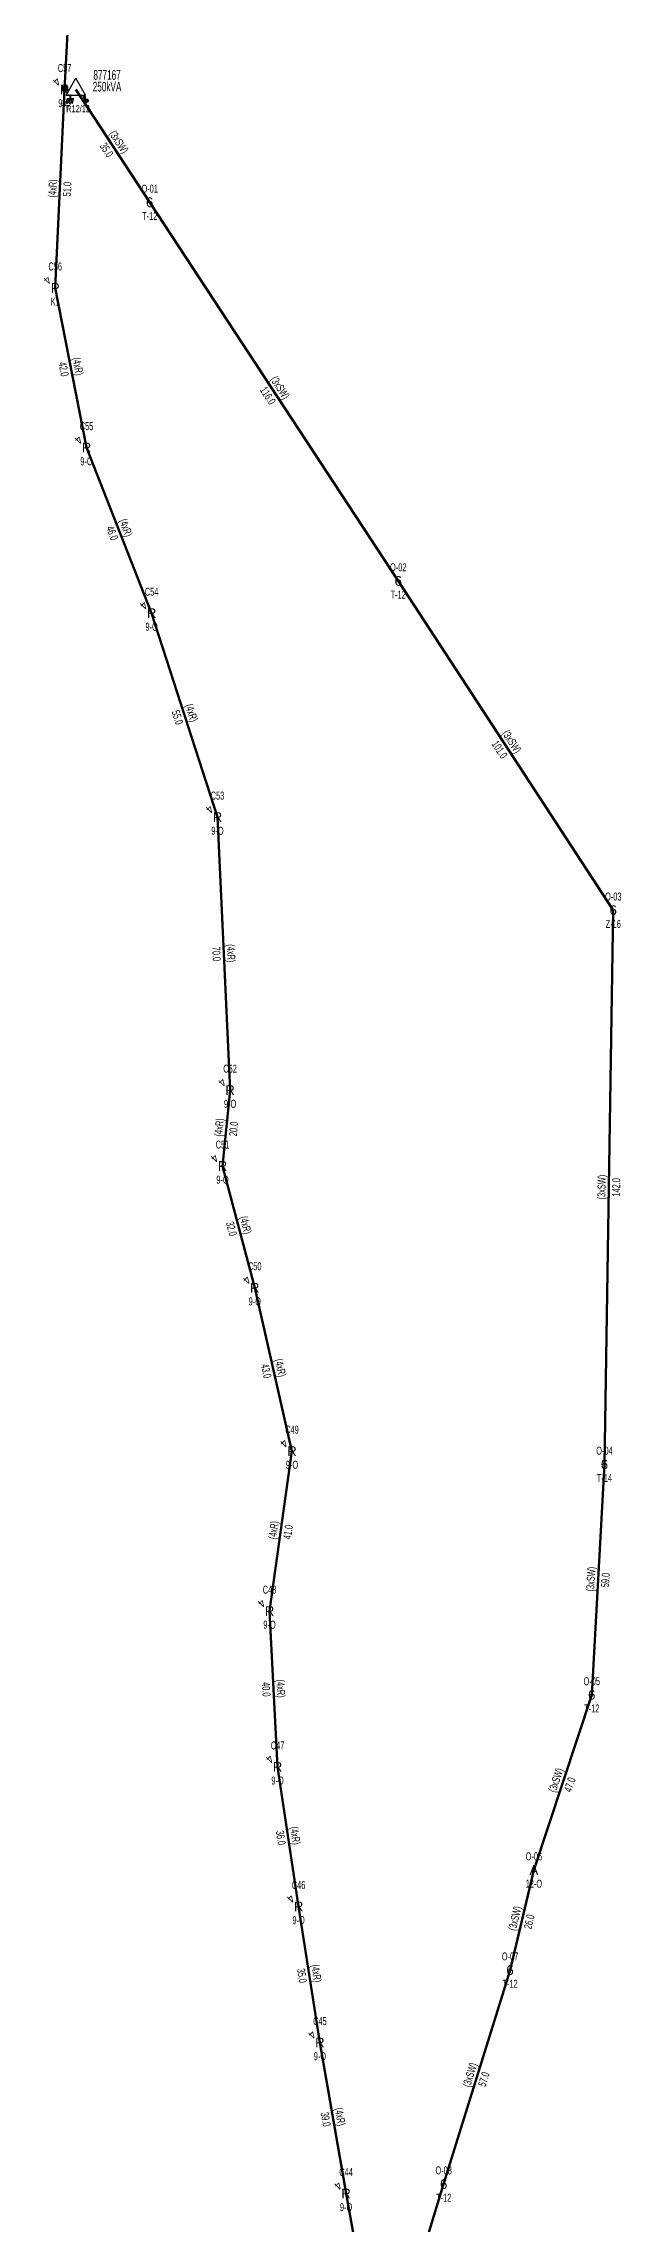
# Model space of a CAD drawing. Header units: millimetres. Extents: x 575398 to 593980, y 4181204 to 4193824.
# Drawn here: x 579234 to 579382, y 4192005 to 4192564 of the extents above; entities that cross this region are included whole.
import ezdxf
from ezdxf.enums import TextEntityAlignment as Align

# ---------------------------------------------------------------- set-up
doc = ezdxf.new("R2010")
doc.units = ezdxf.units.MM
for name, color, linetype, lineweight in [('DIREK_AG_MEVCUT', 120, 'Continuous', 25), ('DIREK_ENH_MEVCUT', 6, 'Continuous', 25), ('HAT_AG_HAVAI_MEVCUT', 126, 'Continuous', 50), ('HAT_OG_HAVAI_MEVCUT', 48, 'Continuous', 70), ('TRAFO_MEVCUT', 5, 'Continuous', 30), ('TRAFO_TADILAT_BYSK', 5, 'Continuous', 30)]:
    doc.layers.add(name, color=color, linetype=linetype, lineweight=lineweight)
doc.styles.add('Direk', font='B_CAD')
doc.styles.get("Standard").update_dxf_attribs({"font": 'Arial'})

# ---------------------------------------------------------------- blocks, each defined once
blk = doc.blocks.new('MEV_DIREK')
h = blk.add_hatch(color=32)
h.paths.add_polyline_path([(-2.14, 0.97), (-2.35, 1.09), (-3.31, -0.55), (-3.09, -0.67), (-2.67, 0.06), (-1.89, -0.39), (-1.79, -0.22), (-2.56, 0.23)])
h.paths.add_polyline_path([(-3.46, -0.17), (-3.33, -0.25), (-2.61, 0.99), (-2.74, 1.06)])
h.paths.add_polyline_path([(-3.54, 0.29), (-3.41, 0.22), (-3.05, 0.82), (-3.18, 0.9)])
h.paths.add_polyline_path([(-3.58, 0.81), (-3.66, 0.68), (-3.53, 0.61), (-3.45, 0.74)])
h.paths.add_polyline_path([(-1.51, -2.34), (-2.26, -2.33), (-2.52, -3.47), (-2.42, -3.47), (-2.21, -2.53), (-1.91, -2.54), (-2.12, -3.47), (-2.02, -3.47), (-1.81, -2.54), (-1.51, -2.54), (-1.72, -3.47), (-1.62, -3.48), (-1.41, -2.54), (-1.11, -2.54), (-1.32, -3.48), (-1.22, -3.48), (-1.01, -2.54), (-0.71, -2.55), (-0.92, -3.48), (-0.82, -3.48), (-0.56, -2.35), (-1.31, -2.34), (-1.31, -1.44), (-1.51, -1.44)])
at = {"layer": 'TRAFO_MEVCUT'}
for points in [[(2.35, -1.57), (2.12, -1.92), (2.08, -1.44), (1.94, -1.44), (2.01, -2.32), (2.25, -1.96), (2.31, -2.67), (2.1, -2.67), (2.39, -2.87), (2.4, -2.86), (2.64, -2.49), (2.45, -2.63)], [(2.35, -1.57), (2.12, -1.92), (2.08, -1.44), (1.94, -1.44), (2.01, -2.32), (2.25, -1.96), (2.31, -2.67), (2.1, -2.67), (2.39, -2.87), (1.98, -3.19), (2.2, -3.79), (2.26, -3.74), (2.08, -3.26), (2.26, -3.13), (2.44, -3.6), (2.49, -3.56), (2.32, -3.08), (2.49, -2.94), (2.67, -3.42), (2.73, -3.38), (2.55, -2.9), (2.73, -2.76), (2.91, -3.24), (2.97, -3.2), (2.79, -2.72), (2.97, -2.58), (3.15, -3.06), (3.21, -3.01), (2.98, -2.42), (2.4, -2.86), (2.64, -2.49), (2.45, -2.63)], [(2.97, -2.58), (3.15, -3.06), (3.21, -3.01), (2.98, -2.42), (2.4, -2.86), (2.64, -2.49), (2.45, -2.63), (2.35, -1.57), (2.12, -1.92), (2.08, -1.44), (1.94, -1.44), (2.01, -2.32), (2.25, -1.96), (2.31, -2.67), (2.1, -2.67), (2.39, -2.87), (1.98, -3.19), (2.2, -3.79), (2.26, -3.74), (2.08, -3.26), (2.26, -3.13), (2.44, -3.6), (2.49, -3.56), (2.32, -3.08), (2.49, -2.94), (2.67, -3.42), (2.73, -3.38), (2.55, -2.9), (2.73, -2.76), (2.91, -3.24), (2.97, -3.2), (2.79, -2.72)]]:
    blk.add_hatch(color=32, dxfattribs=at).paths.add_polyline_path(points)
at = {"layer": 'TRAFO_MEVCUT', "linetype": 'Continuous'}
for p, q in [((-2.5, -1.44), (0, 2.89)), ((2.5, -1.44), (0, 2.89)), ((-2.5, -1.44), (2.5, -1.44))]:
    blk.add_line(p, q, dxfattribs=at)
at = {"layer": 'TRAFO_MEVCUT', "color": 32, "flags": 128}
blk.add_lwpolyline([(1.94, -1.44), (2.08, -1.44), (2.12, -1.92), (2.35, -1.57), (2.45, -2.63), (2.64, -2.49), (2.4, -2.86), (2.98, -2.42), (3.21, -3.01), (3.15, -3.06), (2.97, -2.58), (2.79, -2.72), (2.97, -3.2), (2.91, -3.24), (2.73, -2.76), (2.55, -2.9), (2.73, -3.38), (2.67, -3.42), (2.49, -2.94), (2.32, -3.08), (2.49, -3.56), (2.44, -3.6), (2.26, -3.13), (2.08, -3.26), (2.26, -3.74), (2.2, -3.79), (1.98, -3.19), (2.39, -2.87), (2.1, -2.67), (2.31, -2.67), (2.25, -1.96), (2.01, -2.32), (1.94, -1.44)], dxfattribs=at)
at = {"layer": 'TRAFO_TADILAT_BYSK', "color": 32, "flags": 128}
for points in [[(-3.53, 0.61), (-3.45, 0.74), (-3.58, 0.81), (-3.66, 0.68), (-3.53, 0.61)], [(-3.41, 0.22), (-3.05, 0.82), (-3.18, 0.9), (-3.54, 0.29), (-3.41, 0.22)], [(-3.33, -0.25), (-2.61, 0.99), (-2.74, 1.06), (-3.46, -0.17), (-3.33, -0.25)], [(-1.79, -0.22), (-2.56, 0.23), (-2.14, 0.97), (-2.35, 1.09), (-3.31, -0.55), (-3.09, -0.67), (-2.67, 0.06), (-1.89, -0.39), (-1.79, -0.22)], [(-1.31, -1.44), (-1.51, -1.44), (-1.51, -2.34), (-2.26, -2.33), (-2.52, -3.47), (-2.42, -3.47), (-2.21, -2.53), (-1.91, -2.54), (-2.12, -3.47), (-2.02, -3.47), (-1.81, -2.54), (-1.51, -2.54), (-1.72, -3.47), (-1.62, -3.48), (-1.41, -2.54), (-1.11, -2.54), (-1.32, -3.48), (-1.22, -3.48), (-1.01, -2.54), (-0.71, -2.55), (-0.92, -3.48), (-0.82, -3.48), (-0.56, -2.35), (-1.31, -2.34), (-1.31, -1.44)]]:
    blk.add_lwpolyline(points, dxfattribs=at)

msp = doc.modelspace()

# ---------------------------------------------------------------- linework, layer by layer
at = {"layer": 'HAT_AG_HAVAI_MEVCUT'}
for p, q in [((579241.55, 4192591.8), (579239.38, 4192551.79)), ((579236.99, 4192500.96), (579239.38, 4192551.79)), ((579245, 4192460.06), (579236.99, 4192500.96)), ((579245, 4192460.06), (579261.68, 4192417.65)), ((579278.55, 4192365.41), (579261.68, 4192417.65)), ((579278.55, 4192365.41), (579281.78, 4192295.45)), ((579279.83, 4192276.01), (579281.78, 4192295.45)), ((579279.83, 4192276.01), (579288.09, 4192244.83)), ((579288.09, 4192244.83), (579297.63, 4192202.98)), ((579291.88, 4192162), (579297.63, 4192202.98)), ((579291.88, 4192162), (579293.94, 4192122.08)), ((579299.33, 4192086.32), (579293.94, 4192122.08)), ((579304.78, 4192051.46), (579299.33, 4192086.32)), ((579304.78, 4192051.46), (579311.48, 4192012.79)), ((579316.13, 4191987.06), (579311.48, 4192012.79))]:
    msp.add_line(p, q, dxfattribs=at)
at = {"layer": 'HAT_OG_HAVAI_MEVCUT'}
for p, q in [((579261.19, 4192522.89), (579242.27, 4192551.79)), ((579261.19, 4192522.89), (579324.85, 4192425.9)), ((579379.92, 4192341.55), (579324.85, 4192425.9)), ((579379.92, 4192341.55), (579377.66, 4192199.6)), ((579377.66, 4192199.6), (579374.41, 4192140.54)), ((579359.59, 4192095.66), (579374.41, 4192140.54)), ((579353.48, 4192070.03), (579359.59, 4192095.66)), ((579336.48, 4192015.21), (579353.48, 4192070.03)), ((579336.48, 4192015.21), (579293.32, 4191875.01))]:
    msp.add_line(p, q, dxfattribs=at)

# ---------------------------------------------------------------- block references
at = {"layer": 'TRAFO_MEVCUT'}
msp.add_blockref('MEV_DIREK', (579242.27, 4192551.79), dxfattribs=at)

# ---------------------------------------------------------------- texts
at = {"layer": 'DIREK_AG_MEVCUT', "width": 0.53}
for s, p in [('C57', (579239.38, 4192557.29)), ('9-O', (579239.38, 4192548.29)), ('C56', (579236.99, 4192506.46)), ('K1', (579236.99, 4192497.46)), ('C55', (579245, 4192465.56)), ('9-O', (579245, 4192456.56)), ('C54', (579261.68, 4192423.15)), ('9-O', (579261.68, 4192414.15)), ('C53', (579278.55, 4192370.91)), ('9-O', (579278.55, 4192361.91)), ('C52', (579281.78, 4192300.95)), ('9-O', (579281.78, 4192291.95)), ('C51', (579279.83, 4192281.51)), ('9-O', (579279.83, 4192272.51)), ('C50', (579288.09, 4192250.33)), ('9-O', (579288.09, 4192241.33)), ('C49', (579297.63, 4192208.48)), ('9-O', (579297.63, 4192199.48)), ('C48', (579291.88, 4192167.5)), ('9-O', (579291.88, 4192158.5)), ('C47', (579293.94, 4192127.58)), ('9-O', (579293.94, 4192118.58)), ('C46', (579299.33, 4192091.82)), ('9-O', (579299.33, 4192082.82)), ('C45', (579304.78, 4192056.96)), ('9-O', (579304.78, 4192047.96)), ('C44', (579311.48, 4192018.29)), ('9-O', (579311.48, 4192009.29))]:
    msp.add_text(s, height=2.05, dxfattribs=at).set_placement(p, align=Align.MIDDLE_CENTER)
at = {"layer": 'DIREK_AG_MEVCUT', "color": 32, "style": 'Direk'}
for p in [(579237.400101, 4192553.769899), (579235.010101, 4192502.939899), (579243.020101, 4192462.039899), (579259.700101, 4192419.629899), (579276.570101, 4192367.389899), (579279.800101, 4192297.429899), (579277.850101, 4192277.989899), (579286.110101, 4192246.809899), (579295.650101, 4192204.959899), (579289.900101, 4192163.979899), (579291.960101, 4192124.059899), (579297.350101, 4192088.299899), (579302.800101, 4192053.439899), (579309.500101, 4192014.769899)]:
    msp.add_text('4', height=2, rotation=225.000001, dxfattribs=at).set_placement(p, align=Align.MIDDLE_CENTER)
at = {"layer": 'DIREK_AG_MEVCUT', "style": 'Direk'}
for s, p in [('R', (579239.38, 4192551.79)), ('P', (579236.99, 4192500.96)), ('R', (579245, 4192460.06)), ('R', (579261.68, 4192417.65)), ('R', (579278.55, 4192365.41)), ('R', (579281.78, 4192295.45)), ('R', (579279.83, 4192276.01)), ('R', (579288.09, 4192244.83)), ('R', (579297.63, 4192202.98)), ('R', (579291.88, 4192162)), ('R', (579293.94, 4192122.08)), ('R', (579299.33, 4192086.32)), ('R', (579304.78, 4192051.46)), ('R', (579311.48, 4192012.79))]:
    msp.add_text(s, height=2.5, dxfattribs=at).set_placement(p, align=Align.MIDDLE_CENTER)
at = {"layer": 'DIREK_ENH_MEVCUT', "width": 0.53}
for s, p in [('O-01', (579261.19, 4192526.39)), ('T-12', (579261.19, 4192519.39)), ('O-02', (579324.85, 4192429.4)), ('T-12', (579324.85, 4192422.4)), ('O-03', (579379.92, 4192345.05)), ('Z-16', (579379.92, 4192338.05)), ('O-04', (579377.66, 4192203.1)), ('T-14', (579377.66, 4192196.1)), ('O-05', (579374.41, 4192144.04)), ('T-12', (579374.41, 4192137.04)), ('O-06', (579359.59, 4192099.16)), ('12-O', (579359.59, 4192092.16)), ('O-07', (579353.48, 4192073.53)), ('T-12', (579353.48, 4192066.53)), ('O-08', (579336.48, 4192018.71)), ('T-12', (579336.48, 4192011.71))]:
    msp.add_text(s, height=2.05, dxfattribs=at).set_placement(p, align=Align.MIDDLE_CENTER)
at = {"layer": 'DIREK_ENH_MEVCUT', "style": 'Direk'}
for s, p in [('6', (579261.19, 4192522.89)), ('6', (579324.85, 4192425.9)), ('6', (579379.92, 4192341.55)), ('6', (579377.66, 4192199.6)), ('6', (579374.41, 4192140.54)), ('A', (579359.59, 4192095.66)), ('6', (579353.48, 4192070.03)), ('6', (579336.48, 4192015.21))]:
    msp.add_text(s, height=2.5, dxfattribs=at).set_placement(p, align=Align.MIDDLE_CENTER)
at = {"layer": 'HAT_AG_HAVAI_MEVCUT', "lineweight": 30, "width": 0.53}
for rotation, p in [(87.307965, (579237.335938, 4192526.414922, 289619.69)), (281.080761, (579241.829154, 4192480.673364, 289618.495)), (291.469886, (579254.131019, 4192439.16611, 289630.84)), (287.896961, (579270.923869, 4192391.79121, 289630.84)), (272.643425, (579281.014096, 4192330.469202, 289640.89)), (84.271899, (579279.959244, 4192285.814837, 289640.89)), (284.837591, (579284.781657, 4192260.637668, 289644.045)), (282.84154, (579293.68874, 4192224.093917, 289648.815)), (82.012838, (579293.913246, 4192182.608109, 289648.815)), (272.954026, (579293.758871, 4192142.083804, 289646.97)), (278.571503, (579297.475506, 4192104.326687, 289646.97)), (278.885673, (579302.894799, 4192069.021294, 289649.665)), (279.829536, (579308.967522, 4192032.27011, 289655.74))]:
    msp.add_text('(4xR)', height=2.05, rotation=rotation, dxfattribs=at).set_placement(p, align=Align.CENTER)
for s, rotation, p in [('51.0', 87.307965, (579239.034062, 4192526.335078, 289619.69)), ('42.0', 281.080761, (579240.160846, 4192480.346636, 289618.495)), ('46.0', 291.469886, (579252.548981, 4192438.54389, 289630.84)), ('55.0', 287.896961, (579269.306131, 4192391.26879, 289630.84)), ('70.0', 272.643425, (579279.315904, 4192330.390798, 289640.89)), ('20.0', 84.271899, (579281.650756, 4192285.645163, 289640.89)), ('32.0', 284.837591, (579283.138343, 4192260.202332, 289644.045)), ('43.0', 282.84154, (579292.03126, 4192223.716083, 289648.815)), ('41.0', 82.012838, (579295.596754, 4192182.371891, 289648.815)), ('40.0', 272.954026, (579292.061129, 4192141.996196, 289646.97)), ('36.0', 278.571503, (579295.794494, 4192104.073313, 289646.97)), ('35.0', 278.885673, (579301.215201, 4192068.758706, 289649.665)), ('39.0', 279.829536, (579307.292478, 4192031.97989, 289655.74))]:
    msp.add_text(s, height=2.05, rotation=rotation, dxfattribs=at).set_placement(p, align=Align.TOP_CENTER)
at = {"layer": 'HAT_OG_HAVAI_MEVCUT', "lineweight": 30, "width": 0.53}
for s, rotation, p in [('35.0', 303.211617, (579251.018845, 4192536.874427, 289621.135)), ('116.0', 303.279146, (579292.309394, 4192473.928589, 289662.425)), ('101.0', 303.139512, (579351.673259, 4192383.260322, 289662.425)), ('142.0', 449.087865, (579379.639892, 4192270.561469, 289688.83)), ('59.0', 446.85026, (579376.883716, 4192170.023296, 289687.205)), ('47.0', 71.726059, (579367.807133, 4192117.833473, 289687.205)), ('26.0', 76.591385, (579357.36183, 4192082.64789, 289679.795)), ('57.0', 72.771034, (579345.791859, 4192042.368238, 289676.74))]:
    msp.add_text(s, height=2.05, rotation=rotation, dxfattribs=at).set_placement(p, align=Align.TOP_CENTER)
for rotation, p in [(303.211617, (579252.441155, 4192537.805573, 289621.135)), (303.279146, (579293.730606, 4192474.861411, 289662.425)), (303.139512, (579353.096741, 4192384.189678, 289662.425)), (449.087865, (579377.940108, 4192270.588531, 289688.83)), (446.85026, (579375.186284, 4192170.116704, 289687.205)), (71.726059, (579366.192867, 4192118.366527, 289687.205)), (76.591385, (579355.70817, 4192083.04211, 289679.795)), (72.771034, (579344.168141, 4192042.871762, 289676.74))]:
    msp.add_text('(3xSW)', height=2.05, rotation=rotation, dxfattribs=at).set_placement(p, align=Align.CENTER)
at = {"layer": 'TRAFO_MEVCUT', "width": 0.6}
for s, p in [('250kVA', (579250.27, 4192551.29)), ('877167', (579250.27, 4192554.29))]:
    msp.add_text(s, height=2.5, dxfattribs=at).set_placement(p, align=Align.CENTER)
msp.add_text('TR12/12', height=1.8, dxfattribs=at).set_placement((579242.27, 4192547.79), align=Align.TOP_CENTER)

doc.saveas('drawing.dxf')
